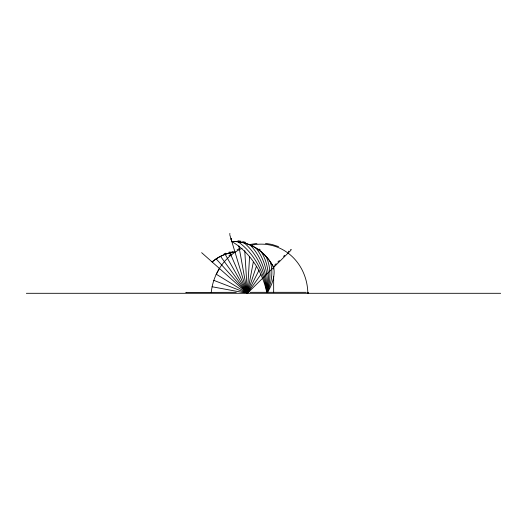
<?xml version="1.0" encoding="UTF-8"?>
<svg xmlns="http://www.w3.org/2000/svg" width="527" height="527" viewBox="0 0 527 527"><rect width="100%" height="100%" fill="white"/><g stroke="black" fill="none" stroke-linecap="round" stroke-linejoin="round"><path stroke-width="0.79" d="M247.486 291.866L249.594 256.451M231.617 240.819L231.617 241.188M247.697 291.754L253.263 262.275M247.914 291.767L256.287 266.629M274.099 266.655L273.256 267.11M216.162 274.495L219.416 268.454M248.375 291.378L259.1 270.061M231.61 239.284C232.038 237.987 229.851 238.962 231.109 239.489M290.502 249.574L291.405 249.581M248.283 292.077L260.924 274.455M247.091 293.17L247.716 292.459M274.508 265.338L276.22 263.645M277.854 262.031L279.402 260.496M283.513 256.438L284.679 255.285M288.295 251.715L288.928 251.083M290.924 250.292L247.4 293.302L201.643 252.677M228.988 255.793L230.925 254.146M185.827 292.465L236.261 292.32M237.104 249.864L239.251 248.665M229.443 233.804L230.134 233.883M224.146 253.724L225.661 253.184M246.952 292.953L247.855 292.676M228.738 252.288L230.299 251.932M250.371 244.469L256.972 243.362M231.86 251.642L233.428 251.412M307.505 292.781L308.328 292.814L307.9 292.762M307.847 292.867L307.498 292.854M250.134 292.32L306.273 292.32M26.35 293.302L500.65 293.302M265.496 243.362L272.018 244.469L278.546 246.616M237.94 240.786L241.05 241.247M212.117 286.767L244.33 292.735M186.169 292.32L186.518 292.465M242.604 241.57L245.707 242.387M213.837 280.377L245.938 292.742M216.281 274.238L246.708 292.88M259.007 249.014L260.351 250.015M247.071 292.478L247.736 293.15M212.164 261.642L212.467 261.853L212.117 261.366M216.169 258.902L246.326 292.123M220.536 256.339L246.484 292.044M225.187 254.357L246.333 291.431M230.049 252.98L246.761 291.806M229.759 234.699L247.4 293.302L247.4 292.34M238.83 245.878L247.117 291.721M244.752 250.615L247.301 291.662M273.658 268.974L273.658 267.354A51.791 46.686 90 0 0 232.4 241.518M273.658 276.273L273.658 292.492M250.793 245.358A52.318 48.214 -76.3 0 1 307.847 293.302M211.228 292.571A52.318 48.214 -76.3 0 1 242.051 248.329M267.354 292.61A61.231 33.603 -31.7 0 0 273.658 267.354A51.791 46.686 -90 0 0 231.814 241.537A61.231 45.777 64.3 0 1 266.774 292.551M270.153 261.576A61.231 38.846 -41.1 0 1 267.235 292.59M265.983 256.366A61.231 42.707 -51.2 0 1 267.149 292.557M261.221 251.827A61.231 45.355 -61.9 0 1 267.077 292.538A61.231 46.975 -73.2 0 0 255.951 248.039M250.266 245.075A61.231 47.72 -84.6 0 1 266.939 292.584M244.278 242.973A61.231 47.713 84.3 0 1 266.879 292.485M238.092 241.788A61.231 47.041 73.9 0 1 266.827 292.511M235.049 252.209L235.035 252.189A41.218 40.401 89.2 0 0 212.131 261.985A41.218 40.401 -90 0 1 235.035 252.229"/></g></svg>
